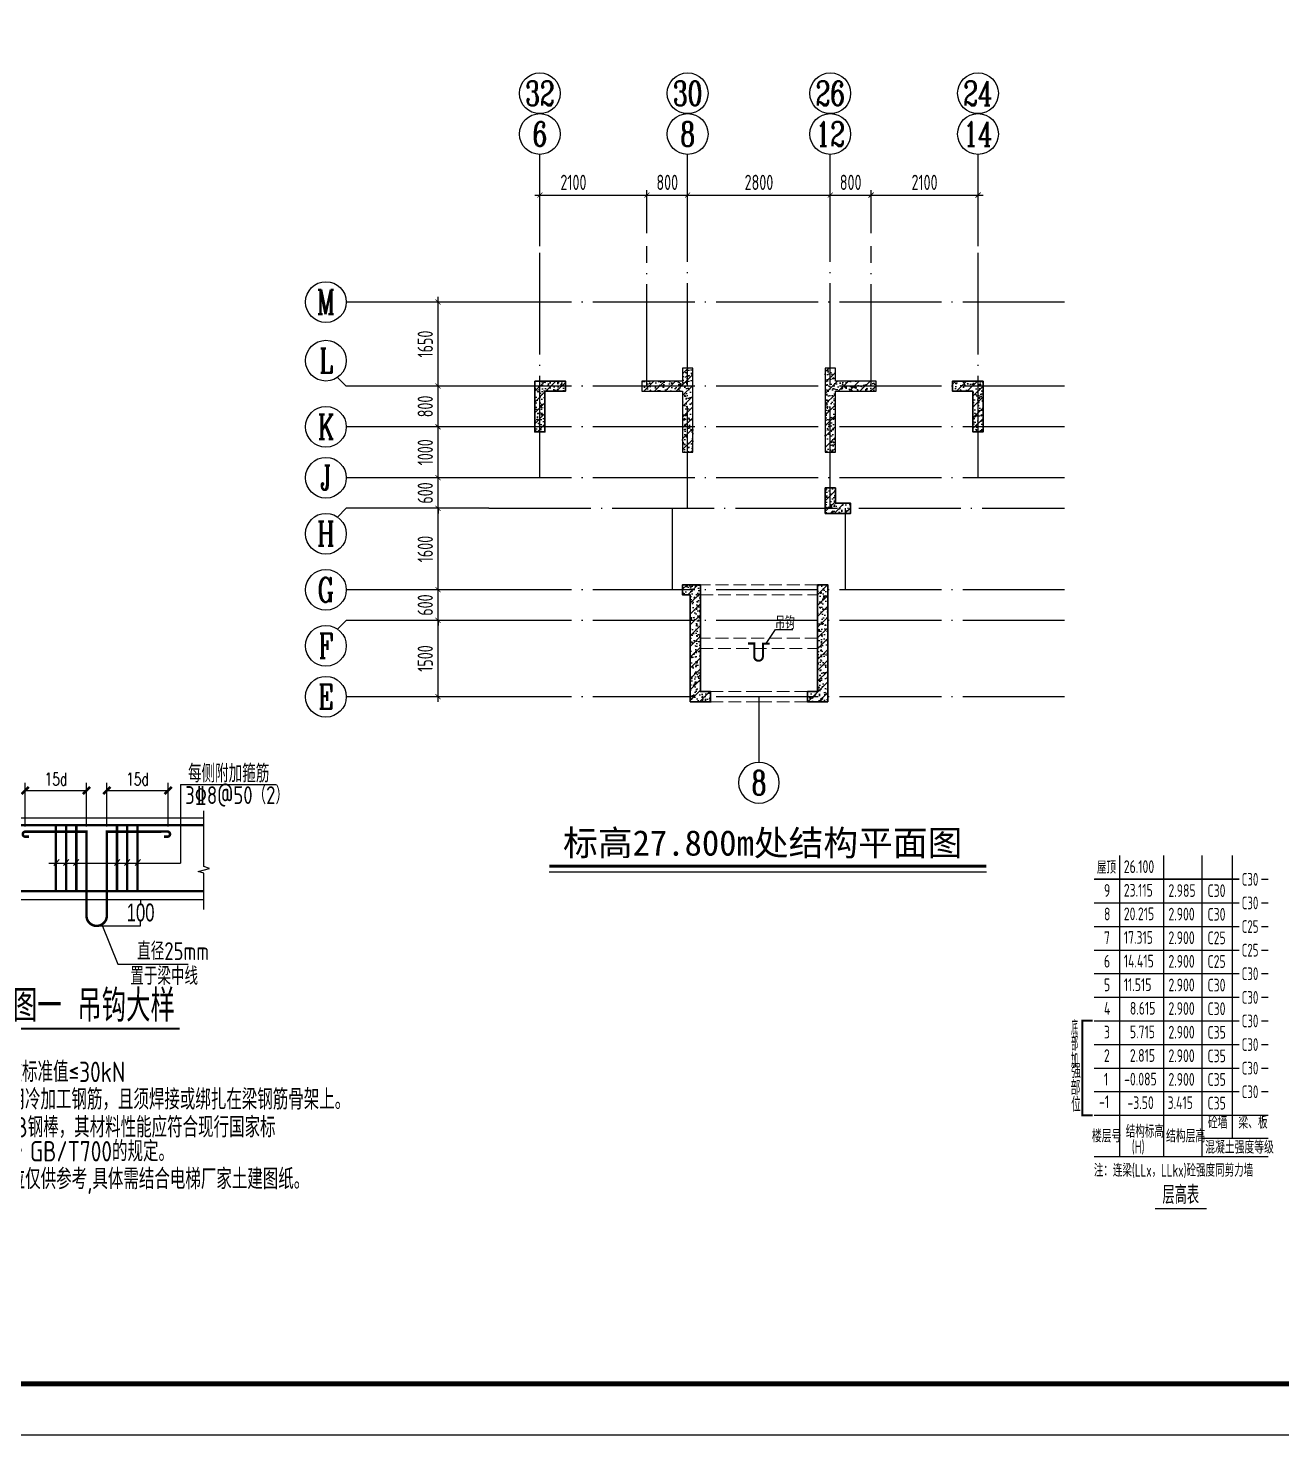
# Model space of a CAD drawing. Extents: x -668857 to 154266, y -275694 to 291306.
# Drawn here: x -190146 to -165537, y -247466 to -219842 of the extents above; entities that cross this region are included whole.
import ezdxf
from ezdxf.enums import TextEntityAlignment as Align

# ---------------------------------------------------------------- set-up
doc = ezdxf.new("R2010")
doc.units = 0
doc.header["$LTSCALE"] = 1000
for name, pattern in [('__DASH', [0.35, 0.25, -0.1]), ('DASH', [0.35, 0.25, -0.1]), ('DOTE', [2.42, 2, -0.2, 0.02, -0.2])]:
    doc.linetypes.add(name, pattern=pattern)
doc.layers.get('0').update_dxf_attribs({"linetype": 'CONTINUOUS'})
doc.layers.get('DEFPOINTS').update_dxf_attribs({"linetype": 'CONTINUOUS'})
for name, color, linetype in [('-TK', 7, 'CONTINUOUS'), ('0p-标字', 7, 'CONTINUOUS'), ('0p-标注', 43, 'CONTINUOUS'), ('A-AXIS', 1, 'CONTINUOUS'), ('A-DOTE', 10, 'DOTE'), ('AXIS_NUM', 7, 'CONTINUOUS'), ('DIM', 2, 'CONTINUOUS'), ('S-0-TEXT', 7, 'CONTINUOUS'), ('S-B表格', 2, 'CONTINUOUS'), ('S-L主梁线', 4, 'DASH'), ('S-Q墙填充', 252, 'CONTINUOUS'), ('S-Q墙实线', 6, 'CONTINUOUS'), ('S-Y一般标注', 3, 'CONTINUOUS'), ('S-Z柱填充', 252, 'CONTINUOUS'), ('S-Z柱实线', 6, 'CONTINUOUS'), ('S-引出线', 40, 'CONTINUOUS'), ('S-文字', 7, 'CONTINUOUS'), ('TEXT', 2, 'CONTINUOUS')]:
    doc.layers.add(name, color=color, linetype=linetype)
doc.layers.add('7549', color=9, linetype='CONTINUOUS', lineweight=18)
doc.styles.add('$2$X', font='romans0.shx', dxfattribs={"width": 0.7, "bigfont": 'hz00.shx'})
doc.styles.add('-宋体', font='', dxfattribs={"width": 0.7, "height": 300, "bigfont": '宋体.TTF'})
doc.styles.add('AHZTXT', font='atxt.shx', dxfattribs={"width": 0.7, "bigfont": 'ahztxt.shx'})
doc.styles.add('DIM_FONT', font='SIMPLEX.shx', dxfattribs={"width": 0.56})
doc.styles.add('TSSD_Axis', font='complex.shx', dxfattribs={"width": 0.7, "bigfont": 'hztxt.shx'})
doc.styles.add('TSSD_DIMENSION', font='Tssdeng.shx', dxfattribs={"width": 0.7, "bigfont": 'tssdchn.shx'})
doc.styles.add('TSSD_REIN', font='tssdeng.shx', dxfattribs={"width": 0.7, "height": 300, "bigfont": 'tssdchn.shx'})
doc.styles.get('-宋体').set_extended_font_data('SimSun')
doc.dimstyles.new('DIM梁定位100', dxfattribs={"dimtxt": 250, "dimasz": 100, "dimexe": 150, "dimexo": 100, "dimgap": 100, "dimtad": 1, "dimdec": 0, "dimdsep": 46, "dimtxsty": '$2$X', "dimblk": '$1$_archtick', "dimcen": 2.5, "dimclrd": 256, "dimclre": 256, "dimclrt": 7, "dimadec": 3, "dimazin": 0, "dimtfac": 1, "dimtdec": 0, "dimtix": 1, "dimtmove": 2, "dimatfit": 3, "dimldrblk": '$1$_archtick', "dimfxl": 0, "dimtolj": 1, "dimtzin": 0, "dimlwd": -1, "dimlwe": -1, "dimarcsym": 0})
doc.dimstyles.new('NORMAL', dxfattribs={"dimtxt": 0.18, "dimasz": 0.18, "dimexe": 0.18, "dimexo": 0.0625, "dimgap": 0.09, "dimtad": 0, "dimtih": 1, "dimtoh": 1, "dimdec": 4, "dimzin": 0, "dimdsep": 46, "dimtxsty": 'DIM_FONT', "dimcen": 0.09, "dimclrt": 4, "dimadec": 0, "dimazin": 0, "dimtfac": 1, "dimtdec": 4, "dimtofl": 0, "dimtmove": 2, "dimatfit": 3, "dimfxl": 0, "dimtolj": 1, "dimtzin": 0, "dimarcsym": 0})
doc.dimstyles.new('TSSD_100_100', dxfattribs={"dimtxt": 300, "dimasz": 100, "dimexe": 100, "dimexo": 250, "dimgap": 100, "dimtad": 1, "dimdec": 0, "dimzin": 0, "dimdsep": 46, "dimtxsty": 'TSSD_DIMENSION', "dimblk": 'ARCHTICK', "dimcen": 0, "dimdle": 100, "dimclrt": 7, "dimadec": 0, "dimazin": 0, "dimtfac": 1, "dimtdec": 0, "dimtix": 1, "dimtmove": 2, "dimatfit": 3, "dimldrblk": 'ARCHTICK', "dimfxl": 0, "dimtolj": 1, "dimtzin": 0, "dimarcsym": 0})
pattern_1 = [(50, (-167374.48, -181478.28), (215.17805, -18.82564), [22.5, -247.5]), (355, (-167374.48, -181478.28), (-41.6254, 225.6576), [18, -198]), (100.4514, (-167356.54, -181479.85), (173.5528, 206.8319), [19.1221, -210.3426]), (46.1842, (-167374.48, -181418.28), (320.1723, -49.6557), [33.75, -371.25]), (96.6356, (-167347.8, -181422.42), (280.3988, 292.2354), [28.683, -315.514]), (351.1842, (-167374.48, -181418.28), (280.3986, 292.2356), [27, -297]), (21, (-167344.48, -181433.28), (179.0721, -120.78567), [22.5, -247.5]), (326, (-167344.48, -181433.28), (72.9946, 217.545), [18, -198]), (71.4514, (-167329.55, -181443.35), (252.0668, 96.75915), [19.1221, -210.3426]), (37.5, (-167374.475, -181478.28), (3.64796, 99.86816), [0, -195.6, 0, -201, 0, -198.75]), (7.5, (-167374.48, -181478.28), (78.92086, 118.32351), [0, -114.6, 0, -191.1, 0, -75.75]), (327.5, (-167441.375, -181478.28), (160.14673, -6.76646), [0, -75, 0, -234, 0, -310.5]), (317.5, (-167471.38, -181478.28), (174.95585, 30.0315), [0, -97.5, 0, -155.4, 0, -220.5]), (45, (-167374.48, -181478.28), (-106.066, 106.066), [])]
pattern_2 = [(50, (-172636.31, -13442.2), (215.17805, -18.82564), [22.5, -247.5]), (355, (-172636.31, -13442.2), (-41.6254, 225.65764), [18, -198]), (100.4514, (-172618.38, -13443.78), (173.55281, 206.83186), [19.12206, -210.34263]), (46.1842, (-172636.3, -13382.2), (320.1723, -49.6557), [33.75, -371.25]), (96.6356, (-172609.63, -13386.34), (280.3988, 292.23536), [28.6831, -315.5139]), (351.1842, (-172636.3, -13382.2), (280.3986, 292.2356), [27, -297]), (21, (-172606.31, -13397.2), (179.07212, -120.78567), [22.5, -247.5]), (326, (-172606.31, -13397.2), (72.9946, 217.54501), [18, -198]), (71.4514, (-172591.39, -13407.27), (252.06679, 96.75915), [19.12206, -210.34263]), (37.5, (-172636.31, -13442.21), (3.647957, 99.868156), [0, -195.6, 0, -201, 0, -198.75]), (7.5, (-172636.31, -13442.21), (78.92086, 118.323514), [0, -114.6, 0, -191.1, 0, -75.75]), (327.5, (-172703.21, -13442.21), (160.14673, -6.766462), [0, -75, 0, -234, 0, -310.5]), (317.5, (-172733.21, -13442.2), (174.95585, 30.031495), [0, -97.5, 0, -155.4, 0, -220.5]), (45, (-172636.31, -13442.2), (-106.06602, 106.06602), [])]

# ---------------------------------------------------------------- blocks, each defined once
blk = doc.blocks.new('A1')
blk.add_lwpolyline([(0, 59400), (0, 0), (84100, 0), (84100, 59400)], close=True)
at = {"const_width": 100}
blk.add_lwpolyline([(2500, 58400), (2500, 1000), (83100, 1000), (83100, 58400)], close=True, dxfattribs=at)
blk = doc.blocks.new('B20200424131938')
at = {"layer": '7549', "const_width": 40}
blk.add_lwpolyline([(417, 3688), (217, 3688), (217, 1834), (417, 1834)], dxfattribs=at)
at = {"layer": 'S-0-TEXT'}
blk.add_lwpolyline([(1641, 0, 27, 27, 0), (2658, 0, 0, 0, 0)], format="xyseb", dxfattribs=at)
at = {"layer": 'S-B表格'}
for p, q in [((952, 1021), (952, 6932)), ((1817, 1021), (1817, 6932)), ((2567, 1021), (2567, 6932)), ((3167, 1385), (3167, 6932)), ((452, 6469), (3167, 6469)), ((452, 6469), (3167, 6469)), ((3167, 6469), (3298, 6469)), ((3167, 6469), (3298, 6469)), ((3167, 6469), (3298, 6469)), ((3731, 6469), (3862, 6469)), ((3731, 6469), (3862, 6469)), ((3731, 6469), (3862, 6469)), ((452, 6005), (3167, 6005)), ((452, 6005), (3167, 6005)), ((3167, 6005), (3298, 6005)), ((3167, 6005), (3298, 6005)), ((3167, 6005), (3298, 6005)), ((3731, 6005), (3862, 6005)), ((3731, 6005), (3862, 6005)), ((3731, 6005), (3862, 6005)), ((452, 5542), (3167, 5542)), ((452, 5542), (3167, 5542)), ((3167, 5542), (3298, 5542)), ((3167, 5542), (3298, 5542)), ((3167, 5542), (3298, 5542)), ((3731, 5542), (3862, 5542)), ((3731, 5542), (3862, 5542)), ((3731, 5542), (3862, 5542)), ((452, 5078), (3167, 5078)), ((452, 5078), (3167, 5078)), ((3167, 5078), (3298, 5078)), ((3167, 5078), (3298, 5078)), ((3167, 5078), (3298, 5078)), ((3731, 5078), (3862, 5078)), ((3731, 5078), (3862, 5078)), ((3731, 5078), (3862, 5078)), ((452, 4615), (3167, 4615)), ((3167, 4615), (3298, 4615)), ((3731, 4615), (3862, 4615)), ((452, 4151), (3167, 4151)), ((3167, 4151), (3298, 4151)), ((3731, 4151), (3862, 4151)), ((452, 3688), (3167, 3688)), ((3167, 3688), (3298, 3688)), ((3731, 3688), (3862, 3688)), ((452, 3224), (3167, 3224)), ((3167, 3224), (3298, 3224)), ((3731, 3224), (3862, 3224)), ((452, 2761), (3167, 2761)), ((3167, 2761), (3298, 2761)), ((3731, 2761), (3862, 2761)), ((452, 2297), (3167, 2297)), ((3167, 2297), (3298, 2297)), ((3731, 2297), (3862, 2297)), ((452, 1834), (3167, 1834)), ((452, 1834), (3862, 1834)), ((452, 1834), (2854, 1834)), ((452, 1834), (2854, 1834)), ((2567, 1385), (3862, 1385)), ((452, 1021), (3862, 1021))]:
    blk.add_line(p, q, dxfattribs=at)
at = {"style": 'TSSD_REIN'}
for s, width, p, p2 in [('底', 0.535575, (-3, 3408), (134, 3408)), ('部', 0.530918, (-3, 3100), (134, 3100)), ('加', 0.526341, (-3, 2774), (134, 2774))]:
    blk.add_text(s, height=285, dxfattribs=dict(at, width=width)).set_placement(p, p2, align=Align.FIT)
for s, height, width, p in [('强', 285, 0.535575, (-3, 2477)), ('部', 285, 0.535575, (-13, 2146)), ('位', 285, 0.535575, (-3, 1820)), ('砼墙', 250, 0.7, (2681, 1495)), ('梁、板', 250, 0.7, (3279, 1495))]:
    blk.add_text(s, height=height, dxfattribs=dict(at, width=width)).set_placement(p, align=Align.BOTTOM_LEFT)
for s, width, p in [('结构标高', 0.65, (1070, 1392)), ('楼层号', 0.7, (405, 1299)), ('结构层高', 0.7, (1860, 1299)), ('(H)', 0.65, (1188, 1086)), ('混凝土强度等级', 0.7, (2629, 1080))]:
    blk.add_text(s, height=250, dxfattribs=dict(at, width=width)).set_placement(p)
at = {"layer": 'S-0-TEXT', "style": 'TSSD_REIN', "width": 0.7}
blk.add_text('层高表', height=360, dxfattribs=at).set_placement((1790, 90))
at = {"layer": 'S-B表格', "style": 'TSSD_REIN'}
for s, width, p in [('屋顶', 0.65, (503, 6575)), ('26.100', 0.7, (1031, 6590)), ('9', 0.7, (642, 6123)), ('23.115', 0.7, (1031, 6126)), ('2.985', 0.7, (1907, 6121)), ('C30', 0.7, (2675, 6118)), ('C30', 0.65, (3345, 6341)), ('C30', 0.65, (3345, 5877)), ('8', 0.7, (642, 5660)), ('20.215', 0.7, (1031, 5663)), ('2.900', 0.7, (1907, 5658)), ('C30', 0.7, (2675, 5654)), ('C25', 0.65, (3345, 5414)), ('7', 0.7, (642, 5196)), ('17.315', 0.7, (1031, 5199)), ('2.900', 0.7, (1907, 5194)), ('C25', 0.7, (2675, 5191)), ('6', 0.7, (642, 4733)), ('14.415', 0.7, (1031, 4736)), ('2.900', 0.7, (1907, 4731)), ('C25', 0.7, (2675, 4727)), ('C25', 0.65, (3345, 4950)), ('C30', 0.65, (3345, 4487)), ('5', 0.7, (642, 4269)), ('11.515', 0.7, (1031, 4272)), ('2.900', 0.7, (1907, 4267)), ('C30', 0.7, (2675, 4264)), ('C30', 0.65, (3345, 4023)), ('4', 0.7, (642, 3806)), ('8.615', 0.7, (1150, 3809)), ('2.900', 0.7, (1907, 3804)), ('C30', 0.7, (2675, 3800)), ('3', 0.7, (642, 3342)), ('5.715', 0.7, (1150, 3345)), ('C30', 0.65, (3345, 3560)), ('2.900', 0.7, (1907, 3340)), ('C35', 0.7, (2675, 3337)), ('C30', 0.65, (3345, 3096)), ('2', 0.7, (642, 2879)), ('2.815', 0.7, (1150, 2882)), ('2.900', 0.7, (1907, 2877)), ('C35', 0.7, (2675, 2873)), ('C30', 0.65, (3345, 2633)), ('1', 0.7, (642, 2415)), ('-0.085', 0.7, (1038, 2418)), ('2.900', 0.7, (1907, 2413)), ('C35', 0.7, (2675, 2410)), ('-1', 0.7, (545, 1974)), ('C30', 0.65, (3345, 2169)), ('-3.50', 0.7, (1103, 1955)), ('3.415', 0.7, (1891, 1955)), ('C35', 0.7, (2675, 1946))]:
    blk.add_text(s, height=250, dxfattribs=dict(at, width=width)).set_placement(p)
at = {"layer": 'TEXT', "style": 'TSSD_REIN', "width": 0.65}
blk.add_text('注：连梁(LLx，LLkx)砼强度同剪力墙', height=250, dxfattribs=at).set_placement((443, 627))
blk = doc.blocks.new('ts_axno')
at = {"color": 0, "linetype": 'ByBlock', "lineweight": -2}
blk.add_circle((0, 0), 0.5, dxfattribs=at)
at = {"color": 0, "linetype": 'ByBlock', "lineweight": -2, "style": 'TSSD_Axis', "width": 0.7}
blk.add_attdef('A', text='', height=0.6, dxfattribs=at).set_placement((0, 0), align=Align.MIDDLE_CENTER)
blk = doc.blocks.new('_ArchTick')
at = {"color": 0, "linetype": 'ByBlock', "const_width": 0.15}
blk.add_lwpolyline([(-0.5, -0.5), (0.5, 0.5)], dxfattribs=at)
blk = doc.blocks.new('*D1058')
at = {"layer": 'DEFPOINTS', "color": 0}
for p in [(-178001, -223121), (-180101, -224121), (-178001, -224121)]:
    blk.add_point(p, dxfattribs=at)
at = {"layer": 'S-Y一般标注', "color": 0, "lineweight": -2}
for p, q in [((-180201, -223121), (-177901, -223121)), ((-180101, -223871), (-180101, -223021)), ((-178001, -223871), (-178001, -223021))]:
    blk.add_line(p, q, dxfattribs=at)
at = {"layer": 'S-Y一般标注', "color": 0, "lineweight": -2, "xscale": 100, "yscale": 100, "zscale": 100, "rotation": 180}
blk.add_blockref('_ArchTick', (-180101, -223121), dxfattribs=at)
at = {"layer": 'S-Y一般标注', "color": 0, "lineweight": -2, "xscale": 100, "yscale": 100, "zscale": 100}
blk.add_blockref('_ArchTick', (-178001, -223121), dxfattribs=at)
at = {"layer": 'S-Y一般标注', "color": 7, "insert": (-179443, -222871), "char_height": 300, "attachment_point": 5, "style": 'TSSD_DIMENSION'}
blk.add_mtext('\\A1;2100', dxfattribs=at)
blk = doc.blocks.new('*D1059')
at = {"layer": 'DEFPOINTS', "color": 0}
for p in [(-174401, -223121), (-177201, -224121), (-174401, -224121)]:
    blk.add_point(p, dxfattribs=at)
at = {"layer": 'S-Y一般标注', "color": 0, "lineweight": -2}
for p, q in [((-177301, -223121), (-174301, -223121)), ((-177201, -223871), (-177201, -223021)), ((-174401, -223871), (-174401, -223021))]:
    blk.add_line(p, q, dxfattribs=at)
at = {"layer": 'S-Y一般标注', "color": 0, "lineweight": -2, "xscale": 100, "yscale": 100, "zscale": 100, "rotation": 180}
blk.add_blockref('_ArchTick', (-177201, -223121), dxfattribs=at)
at = {"layer": 'S-Y一般标注', "color": 0, "lineweight": -2, "xscale": 100, "yscale": 100, "zscale": 100}
blk.add_blockref('_ArchTick', (-174401, -223121), dxfattribs=at)
at = {"layer": 'S-Y一般标注', "color": 7, "insert": (-175801, -222871), "char_height": 300, "attachment_point": 5, "style": 'TSSD_DIMENSION'}
blk.add_mtext('\\A1;2800', dxfattribs=at)
blk = doc.blocks.new('*D1060')
at = {"layer": 'DEFPOINTS', "color": 0}
for p in [(-173601, -223121), (-174401, -224121), (-173601, -224121)]:
    blk.add_point(p, dxfattribs=at)
at = {"layer": 'S-Y一般标注', "color": 0, "lineweight": -2}
for p, q in [((-174501, -223121), (-173501, -223121)), ((-174401, -223871), (-174401, -223021)), ((-173601, -223871), (-173601, -223021))]:
    blk.add_line(p, q, dxfattribs=at)
at = {"layer": 'S-Y一般标注', "color": 0, "lineweight": -2, "xscale": 100, "yscale": 100, "zscale": 100, "rotation": 180}
blk.add_blockref('_ArchTick', (-174401, -223121), dxfattribs=at)
at = {"layer": 'S-Y一般标注', "color": 0, "lineweight": -2, "xscale": 100, "yscale": 100, "zscale": 100}
blk.add_blockref('_ArchTick', (-173601, -223121), dxfattribs=at)
at = {"layer": 'S-Y一般标注', "color": 7, "insert": (-174001, -222871), "char_height": 300, "attachment_point": 5, "style": 'TSSD_DIMENSION'}
blk.add_mtext('\\A1;800', dxfattribs=at)
blk = doc.blocks.new('*D1061')
at = {"layer": 'DEFPOINTS', "color": 0}
for p in [(-182101, -231471), (-181101, -231471), (-181101, -232971)]:
    blk.add_point(p, dxfattribs=at)
at = {"layer": 'S-Y一般标注', "color": 0, "lineweight": -2}
for p, q in [((-181351, -231471), (-182201, -231471)), ((-182101, -233071), (-182101, -231371)), ((-181351, -232971), (-182201, -232971))]:
    blk.add_line(p, q, dxfattribs=at)
at = {"layer": 'S-Y一般标注', "color": 0, "lineweight": -2, "xscale": 100, "yscale": 100, "zscale": 100}
for p, rotation in [((-182101, -231471), 90), ((-182101, -232971), 270)]:
    blk.add_blockref('_ArchTick', p, dxfattribs=dict(at, rotation=rotation))
at = {"layer": 'S-Y一般标注', "color": 7, "insert": (-182351, -232221), "char_height": 300, "attachment_point": 5, "rotation": 90, "style": 'TSSD_DIMENSION'}
blk.add_mtext('\\A1;1500', dxfattribs=at)
blk = doc.blocks.new('*D1062')
at = {"layer": 'DEFPOINTS', "color": 0}
for p in [(-182101, -230871), (-181101, -230871), (-181101, -231471)]:
    blk.add_point(p, dxfattribs=at)
at = {"layer": 'S-Y一般标注', "color": 0, "lineweight": -2}
for p, q in [((-181351, -230871), (-182201, -230871)), ((-182101, -230871), (-182101, -230771)), ((-182101, -231471), (-182101, -230871)), ((-181351, -231471), (-182201, -231471)), ((-182101, -231471), (-182101, -231571))]:
    blk.add_line(p, q, dxfattribs=at)
at = {"layer": 'S-Y一般标注', "color": 0, "lineweight": -2, "xscale": 100, "yscale": 100, "zscale": 100}
for p, rotation in [((-182101, -230871), 270), ((-182101, -231471), 90)]:
    blk.add_blockref('_ArchTick', p, dxfattribs=dict(at, rotation=rotation))
at = {"layer": 'S-Y一般标注', "color": 7, "insert": (-182351, -231171), "char_height": 300, "attachment_point": 5, "rotation": 90, "style": 'TSSD_DIMENSION'}
blk.add_mtext('\\A1;600', dxfattribs=at)
blk = doc.blocks.new('*D1063')
at = {"layer": 'DEFPOINTS', "color": 0}
for p in [(-182101, -229271), (-181101, -229271), (-181101, -230871)]:
    blk.add_point(p, dxfattribs=at)
at = {"layer": 'S-Y一般标注', "color": 0, "lineweight": -2}
for p, q in [((-181351, -229271), (-182201, -229271)), ((-182101, -230971), (-182101, -229171)), ((-181351, -230871), (-182201, -230871))]:
    blk.add_line(p, q, dxfattribs=at)
at = {"layer": 'S-Y一般标注', "color": 0, "lineweight": -2, "xscale": 100, "yscale": 100, "zscale": 100}
for p, rotation in [((-182101, -229271), 90), ((-182101, -230871), 270)]:
    blk.add_blockref('_ArchTick', p, dxfattribs=dict(at, rotation=rotation))
at = {"layer": 'S-Y一般标注', "color": 7, "insert": (-182351, -230071), "char_height": 300, "attachment_point": 5, "rotation": 90, "style": 'TSSD_DIMENSION'}
blk.add_mtext('\\A1;1600', dxfattribs=at)
blk = doc.blocks.new('*D1064')
at = {"layer": 'DEFPOINTS', "color": 0}
for p in [(-182101, -228671), (-181101, -228671), (-181101, -229271)]:
    blk.add_point(p, dxfattribs=at)
at = {"layer": 'S-Y一般标注', "color": 0, "lineweight": -2}
for p, q in [((-181351, -228671), (-182201, -228671)), ((-182101, -228671), (-182101, -228571)), ((-182101, -229271), (-182101, -228671)), ((-181351, -229271), (-182201, -229271)), ((-182101, -229271), (-182101, -229371))]:
    blk.add_line(p, q, dxfattribs=at)
at = {"layer": 'S-Y一般标注', "color": 0, "lineweight": -2, "xscale": 100, "yscale": 100, "zscale": 100}
for p, rotation in [((-182101, -228671), 270), ((-182101, -229271), 90)]:
    blk.add_blockref('_ArchTick', p, dxfattribs=dict(at, rotation=rotation))
at = {"layer": 'S-Y一般标注', "color": 7, "insert": (-182351, -228971), "char_height": 300, "attachment_point": 5, "rotation": 90, "style": 'TSSD_DIMENSION'}
blk.add_mtext('\\A1;600', dxfattribs=at)
blk = doc.blocks.new('*D1065')
at = {"layer": 'DEFPOINTS', "color": 0}
for p in [(-182101, -227671), (-181101, -227671), (-181101, -228671)]:
    blk.add_point(p, dxfattribs=at)
at = {"layer": 'S-Y一般标注', "color": 0, "lineweight": -2}
for p, q in [((-182101, -228771), (-182101, -227571)), ((-181351, -227671), (-182201, -227671)), ((-181351, -228671), (-182201, -228671))]:
    blk.add_line(p, q, dxfattribs=at)
at = {"layer": 'S-Y一般标注', "color": 0, "lineweight": -2, "xscale": 100, "yscale": 100, "zscale": 100}
for p, rotation in [((-182101, -227671), 90), ((-182101, -228671), 270)]:
    blk.add_blockref('_ArchTick', p, dxfattribs=dict(at, rotation=rotation))
at = {"layer": 'S-Y一般标注', "color": 7, "insert": (-182351, -228171), "char_height": 300, "attachment_point": 5, "rotation": 90, "style": 'TSSD_DIMENSION'}
blk.add_mtext('\\A1;1000', dxfattribs=at)
blk = doc.blocks.new('*D1066')
at = {"layer": 'DEFPOINTS', "color": 0}
for p in [(-182101, -226871), (-181101, -226871), (-181101, -227671)]:
    blk.add_point(p, dxfattribs=at)
at = {"layer": 'S-Y一般标注', "color": 0, "lineweight": -2}
for p, q in [((-182101, -227771), (-182101, -226771)), ((-181351, -226871), (-182201, -226871)), ((-181351, -227671), (-182201, -227671))]:
    blk.add_line(p, q, dxfattribs=at)
at = {"layer": 'S-Y一般标注', "color": 0, "lineweight": -2, "xscale": 100, "yscale": 100, "zscale": 100}
for p, rotation in [((-182101, -226871), 90), ((-182101, -227671), 270)]:
    blk.add_blockref('_ArchTick', p, dxfattribs=dict(at, rotation=rotation))
at = {"layer": 'S-Y一般标注', "color": 7, "insert": (-182351, -227271), "char_height": 300, "attachment_point": 5, "rotation": 90, "style": 'TSSD_DIMENSION'}
blk.add_mtext('\\A1;800', dxfattribs=at)
blk = doc.blocks.new('*D1067')
at = {"layer": 'DEFPOINTS', "color": 0}
for p in [(-177201, -223121), (-178001, -224121), (-177201, -224121)]:
    blk.add_point(p, dxfattribs=at)
at = {"layer": 'S-Y一般标注', "color": 0, "lineweight": -2}
for p, q in [((-178101, -223121), (-177101, -223121)), ((-178001, -223871), (-178001, -223021)), ((-177201, -223871), (-177201, -223021))]:
    blk.add_line(p, q, dxfattribs=at)
at = {"layer": 'S-Y一般标注', "color": 0, "lineweight": -2, "xscale": 100, "yscale": 100, "zscale": 100, "rotation": 180}
blk.add_blockref('_ArchTick', (-178001, -223121), dxfattribs=at)
at = {"layer": 'S-Y一般标注', "color": 0, "lineweight": -2, "xscale": 100, "yscale": 100, "zscale": 100}
blk.add_blockref('_ArchTick', (-177201, -223121), dxfattribs=at)
at = {"layer": 'S-Y一般标注', "color": 7, "insert": (-177601, -222871), "char_height": 300, "attachment_point": 5, "style": 'TSSD_DIMENSION'}
blk.add_mtext('\\A1;800', dxfattribs=at)
blk = doc.blocks.new('*D1068')
at = {"layer": 'DEFPOINTS', "color": 0}
for p in [(-171501, -223121), (-173601, -224121), (-171501, -224121)]:
    blk.add_point(p, dxfattribs=at)
at = {"layer": 'S-Y一般标注', "color": 0, "lineweight": -2}
for p, q in [((-173701, -223121), (-171401, -223121)), ((-173601, -223871), (-173601, -223021)), ((-171501, -223871), (-171501, -223021))]:
    blk.add_line(p, q, dxfattribs=at)
at = {"layer": 'S-Y一般标注', "color": 0, "lineweight": -2, "xscale": 100, "yscale": 100, "zscale": 100, "rotation": 180}
blk.add_blockref('_ArchTick', (-173601, -223121), dxfattribs=at)
at = {"layer": 'S-Y一般标注', "color": 0, "lineweight": -2, "xscale": 100, "yscale": 100, "zscale": 100}
blk.add_blockref('_ArchTick', (-171501, -223121), dxfattribs=at)
at = {"layer": 'S-Y一般标注', "color": 7, "insert": (-172551, -222871), "char_height": 300, "attachment_point": 5, "style": 'TSSD_DIMENSION'}
blk.add_mtext('\\A1;2100', dxfattribs=at)
blk = doc.blocks.new('*D1069')
at = {"layer": 'DEFPOINTS', "color": 0}
for p in [(-182101, -225221), (-181101, -225221), (-181101, -226871)]:
    blk.add_point(p, dxfattribs=at)
at = {"layer": 'S-Y一般标注', "color": 0, "lineweight": -2}
for p, q in [((-182101, -226971), (-182101, -225121)), ((-181351, -225221), (-182201, -225221)), ((-181351, -226871), (-182201, -226871))]:
    blk.add_line(p, q, dxfattribs=at)
at = {"layer": 'S-Y一般标注', "color": 0, "lineweight": -2, "xscale": 100, "yscale": 100, "zscale": 100}
for p, rotation in [((-182101, -225221), 90), ((-182101, -226871), 270)]:
    blk.add_blockref('_ArchTick', p, dxfattribs=dict(at, rotation=rotation))
at = {"layer": 'S-Y一般标注', "color": 7, "insert": (-182351, -226046), "char_height": 300, "attachment_point": 5, "rotation": 90, "style": 'TSSD_DIMENSION'}
blk.add_mtext('\\A1;1650', dxfattribs=at)
blk = doc.blocks.new('*D274')
at = {"layer": '0p-标字', "color": 0, "lineweight": -2}
for p, q in [((-167958, -130280), (-167296, -130280)), ((-167296, -130280), (-167296, -130365)), ((-168158, -130801), (-167296, -130801)), ((-167296, -130801), (-167296, -130715))]:
    blk.add_line(p, q, dxfattribs=at)
at = {"layer": '0p-标字', "color": 0}
for points in [[(-167296, -130280), (-167296, -130280), (-167296, -130280)], [(-167296, -130801), (-167296, -130801), (-167296, -130801)]]:
    blk.add_solid(points, dxfattribs=at)
at = {"layer": 'DEFPOINTS', "color": 0}
for p in [(-167958, -130280), (-167296, -130280), (-168158, -130801)]:
    blk.add_point(p, dxfattribs=at)
at = {"layer": '0p-标字', "color": 4, "insert": (-167296, -130540), "char_height": 350, "attachment_point": 5, "style": 'AHZTXT'}
blk.add_mtext('\\A1;100', dxfattribs=at)
blk = doc.blocks.new('$1$_archtick')
at = {"const_width": 0.5}
blk.add_lwpolyline([(-0.7, -0.7), (0.7, 0.7)], dxfattribs=at)
blk = doc.blocks.new('*D275')
at = {"layer": '0p-标注'}
for p, q in [((-169560, -128849), (-169560, -127993)), ((-169560, -128143), (-168358, -128143)), ((-168358, -128850), (-168358, -127993))]:
    blk.add_line(p, q, dxfattribs=at)
at = {"layer": 'DEFPOINTS', "color": 0}
for p in [(-168358, -128143), (-169560, -128949), (-168358, -128950)]:
    blk.add_point(p, dxfattribs=at)
at = {"layer": '0p-标注', "xscale": 100, "yscale": 100, "zscale": 100, "rotation": 180}
blk.add_blockref('$1$_archtick', (-169560, -128143), dxfattribs=at)
at = {"layer": '0p-标注', "xscale": 100, "yscale": 100, "zscale": 100}
blk.add_blockref('$1$_archtick', (-168358, -128143), dxfattribs=at)
at = {"layer": '0p-标注', "color": 7, "insert": (-168959, -127918), "char_height": 250, "attachment_point": 5, "style": '$2$X'}
blk.add_mtext('\\A1;15d', dxfattribs=at)
blk = doc.blocks.new('*D276')
at = {"layer": '0p-标注'}
for p, q in [((-167958, -128849), (-167958, -127993)), ((-167958, -128143), (-166756, -128143)), ((-166756, -128850), (-166756, -127993))]:
    blk.add_line(p, q, dxfattribs=at)
at = {"layer": 'DEFPOINTS', "color": 0}
for p in [(-166756, -128143), (-167958, -128949), (-166756, -128950)]:
    blk.add_point(p, dxfattribs=at)
at = {"layer": '0p-标注', "xscale": 100, "yscale": 100, "zscale": 100, "rotation": 180}
blk.add_blockref('$1$_archtick', (-167958, -128143), dxfattribs=at)
at = {"layer": '0p-标注', "xscale": 100, "yscale": 100, "zscale": 100}
blk.add_blockref('$1$_archtick', (-166756, -128143), dxfattribs=at)
at = {"layer": '0p-标注', "color": 7, "insert": (-167357, -127918), "char_height": 250, "attachment_point": 5, "style": '$2$X'}
blk.add_mtext('\\A1;15d', dxfattribs=at)
blk = doc.blocks.new('20210810.16093829')
at = {"layer": '0p-标字', "color": 1}
for p, q in [((6000.40859, 7975.87228), (7870.56457, 7975.87228)), ((6000.40859, 7975.87228), (6000.40859, 6434.21455)), ((2266.50612, 7322.48407), (6457.76552, 7322.48407)), ((3413.08729, 6434.21455), (6000.40859, 6434.21455)), ((3514.78155, 6384.76322), (3620.68501, 6502.96611)), ((3701.22216, 6384.76322), (3807.12563, 6502.96611)), ((3901.22216, 6384.76322), (4007.12563, 6502.96611)), ((4701.22216, 6384.76322), (4807.12563, 6502.96611)), ((4901.22216, 6384.76322), (5007.12563, 6502.96611)), ((5109.67416, 6384.76322), (5215.57763, 6502.96611)), ((2266.50612, 5722.48407), (6457.76552, 5722.48407)), ((4457.24154, 5229.84358), (4772.72668, 4447.02019)), ((4772.72668, 4447.02019), (6151.02435, 4447.02019))]:
    blk.add_line(p, q, dxfattribs=at)
for points in [[(2266.50612, 5498.4886), (2266.50612, 6236.34762), (2156.50612, 6271.34762), (2376.50612, 6331.34762), (2266.50612, 6366.34762), (2266.50612, 7462.48407)], [(6457.76552, 5521.47859), (6457.76552, 6236.34762), (6347.76552, 6271.34762), (6567.76552, 6331.34762), (6457.76552, 6366.34762), (6457.76552, 7462.48407)]]:
    blk.add_lwpolyline(points, dxfattribs=at)
at = {"layer": '0p-标字'}
for points, const_width in [([(6457.76552, 7177.90655), (2266.50612, 7177.90655)], 48.6), ([(3553.97991, 5881.62742), (3553.97991, 7177.90655)], 48.6), ([(3753.97991, 5881.62742), (3753.97991, 7177.90655)], 48.6), ([(3953.97991, 5881.62742), (3953.97991, 7177.90655)], 48.6), ([(4753.97991, 5881.62742), (4753.97991, 7177.90655)], 48.6), ([(4953.97991, 5881.62742), (4953.97991, 7177.90655)], 48.6), ([(5153.97991, 5881.62742), (5153.97991, 7177.90655)], 48.6), ([(4153.97991, 5401.29618), (4153.97991, 7051.92946), (2951.96496, 7052.70409)], 48.6), ([(3024.71295, 6951.92946), (2953.97991, 6951.92946)], 48.6), ([(4553.97991, 5401.29618), (4553.97991, 7051.92946), (5744.30571, 7052.87429)], 48.6), ([(5673.57267, 6952.87429), (5744.30571, 6952.87429)], 48.6), ([(6457.76552, 5881.62742), (2266.50612, 5881.62742)], 48.6), ([(5985.42139, 3184.72529), (2656.02737, 3184.72529)], 40)]:
    blk.add_lwpolyline(points, dxfattribs=dict(at, const_width=const_width))
at = {"layer": '0p-标字', "const_width": 48.6}
for points in [[(2953.97991, 7051.92946, 1), (2953.97991, 6951.92946)], [(5744.30571, 6952.87429, 1), (5744.30571, 7052.87429)], [(4153.97991, 5401.29618, 1), (4553.97991, 5401.29618)]]:
    blk.add_lwpolyline(points, format="xyb", dxfattribs=at)
at = {"layer": '0p-标字', "style": 'TSSD_REIN', "width": 0.8}
for s, height, p in [('每侧附加箍筋 ', 350, (6147.06507, 8020.74429)), ('3%%1328@50（2）', 350, (6090.82149, 7594.06875)), ('直径25mm', 350, (5149.58409, 4530.27781)), ('置于梁中线', 350, (5013.85968, 4042.24912)), ('图一 吊钩大样', 630, (2710.73088, 3318.88252)), ('1、本大样适用于吊重标准值≤30kN', 400, (0.95031, 2134.06157)), ('2、吊钩钢筋不得采用冷加工钢筋，且须焊接或绑扎在梁钢筋骨架上。', 400, (2.48862, 1594.02407)), ('吊钩采用Q235B钢棒，其材料性能应符合现行国家标', 400, (612.3984, 1047.31317)), ('准《碳素结构钢》GB/T700的规定。', 400, (612.3984, 575.30049)), ('3、吊钩梁位置及定位仅供参考,具体需结合电梯厂家土建图纸。', 400, (0, 30.76923))]:
    blk.add_text(s, height=height, dxfattribs=at).set_placement(p)
at = {"layer": '0p-标字', "color": 1}
dim = blk.add_linear_dim(base=(5216.15346, 5722.48407), p1=(4353.97991, 5201.29618), p2=(4553.97991, 5722.48407), angle=90, text='100', dimstyle='NORMAL', override={"dimtxt": 350, "dimlfac": 0.25, "dimtxsty": 'AHZTXT', "dimse1": 0}, dxfattribs=at)
dim.commit()
dim.dimension.update_dxf_attribs({"geometry": '*D274', "text_midpoint": (5216.15346, 5461.89013), "insert": (172512.34237, 136002.14029)})
at = {"layer": '0p-标注'}
for base, p1, p2, picture, middle in [((4153.97991, 7859.45643), (2951.96496, 7052.70409), (4153.97991, 7051.92946), '*D275', (3552.97243, 8084.45643)), ((5755.99486, 7859.45643), (4553.97991, 7052.70409), (5755.99486, 7051.92946), '*D276', (5154.98738, 8084.45643))]:
    dim = blk.add_linear_dim(base=base, p1=p1, p2=p2, text='15d', dimstyle='DIM梁定位100', dxfattribs=at)
    dim.commit()
    dim.dimension.update_dxf_attribs({"geometry": picture, "text_midpoint": middle, "insert": (172512.34237, 136002.14029)})

msp = doc.modelspace()

# ---------------------------------------------------------------- hatches: boundary and pattern name
at = {"layer": 'S-Q墙填充'}
h = msp.add_hatch(dxfattribs=at)
h.set_pattern_fill('ARMORED', color=252, scale=30, style=0)
h.set_pattern_definition(pattern_1)
h.paths.add_polyline_path([(-180201.21, -226771.32), (-179601.3, -226771.32), (-179601.3, -226971.32), (-180001.21, -226971.32), (-180001.21, -227771.32), (-180201.21, -227771.32)])
h = msp.add_hatch(dxfattribs=at)
h.set_pattern_fill('ARMORED', color=252, scale=30, style=0)
h.set_pattern_definition(pattern_2)
h.paths.add_polyline_path([(-177101.22, -226871.32), (-177101.22, -226521.32), (-177301.22, -226521.32), (-177301.22, -226771.32), (-178101.34, -226771.32), (-178101.34, -226971.32), (-177301.22, -226971.32), (-177301.22, -228171.32), (-177101.22, -228171.32)])
h = msp.add_hatch(dxfattribs=at)
h.set_pattern_fill('ARMORED', color=252, scale=30, style=0)
h.set_pattern_definition(pattern_2)
h.paths.add_polyline_path([(-174501.21, -226871.32), (-174501.21, -228171.32), (-174301.21, -228171.32), (-174301.21, -226971.32), (-173501.61, -226971.32), (-173501.61, -226771.32), (-174301.21, -226771.32), (-174301.21, -226521.32), (-174501.21, -226521.32)])
h = msp.add_hatch(dxfattribs=at)
h.set_pattern_fill('ARMORED', color=252, scale=30, style=0)
h.set_pattern_definition(pattern_1)
h.paths.add_polyline_path([(-171401.22, -226771.32), (-172001.13, -226771.32), (-172001.13, -226971.32), (-171601.22, -226971.32), (-171601.22, -227771.32), (-171401.22, -227771.32)])
h = msp.add_hatch(dxfattribs=at)
h.set_pattern_fill('ARMORED', color=252, scale=30, style=0)
h.set_pattern_definition(pattern_1)
h.paths.add_polyline_path([(-176951.22, -230771.32), (-177301.22, -230771.32), (-177301.22, -230971.32), (-177151.22, -230971.32), (-177151.22, -231471.32), (-177151.22, -231921.32), (-177151.22, -233071.32), (-176751.22, -233071.32), (-176751.22, -232871.32), (-176951.22, -232871.32), (-176951.22, -231921.32), (-176951.22, -231471.32)])
h = msp.add_hatch(dxfattribs=at)
h.set_pattern_fill('ARMORED', color=252, scale=30, style=0)
h.set_pattern_definition(pattern_1)
h.paths.add_polyline_path([(-174451.22, -233071.32), (-174451.22, -231921.32), (-174451.22, -231471.32), (-174451.22, -230771.32), (-174651.22, -230771.32), (-174651.22, -231471.32), (-174651.22, -231921.32), (-174651.22, -232871.32), (-174851.22, -232871.32), (-174851.22, -233071.32)])
at = {"layer": 'S-Z柱填充'}
h = msp.add_hatch(dxfattribs=at)
h.set_pattern_fill('ARMORED', color=252, scale=30, style=0)
h.set_pattern_definition(pattern_1)
h.paths.add_polyline_path([(-174301.21, -228871.05), (-174501.21, -228871.05), (-174501.21, -229371.05), (-174001.21, -229371.05), (-174001.21, -229171.05), (-174301.21, -229171.05)])

# ---------------------------------------------------------------- linework, layer by layer
at = {"layer": 'A-AXIS'}
for p, q in [((-180101.21, -224121.44), (-180101.21, -222321.44)), ((-177201.21, -224121.44), (-177201.21, -222321.44)), ((-174401.21, -224121.44), (-174401.21, -222321.44)), ((-171501.21, -224121.44), (-171501.21, -222321.44)), ((-181101.21, -225221.32), (-183901.21, -225221.32)), ((-183901.21, -226871.32), (-184072.83, -226699.71)), ((-181101.21, -226871.32), (-183901.21, -226871.32)), ((-181101.21, -227671.32), (-183901.21, -227671.32)), ((-181101.21, -228671.32), (-183901.21, -228671.32)), ((-183901.21, -229271.05), (-184072.83, -229442.66)), ((-181101.21, -229271.05), (-183901.21, -229271.05)), ((-181101.21, -230871.32), (-183901.21, -230871.32)), ((-183901.21, -231471.32), (-184072.83, -231642.93)), ((-181101.21, -231471.32), (-183901.21, -231471.32)), ((-181101.21, -232971.32), (-183901.21, -232971.32))]:
    msp.add_line(p, q, dxfattribs=at)
at = {"layer": 'A-DOTE'}
for p, q in [((-180101.21, -228671.32), (-180101.21, -224121.44)), ((-178001.21, -226871.32), (-178001.21, -224121.44)), ((-177201.21, -229271.05), (-177201.21, -224121.44)), ((-174401.21, -229271.05), (-174401.21, -224121.44)), ((-173601.21, -226871.32), (-173601.21, -224121.44)), ((-171501.21, -228671.32), (-171501.21, -224121.44)), ((-169801.21, -225221.32), (-181101.21, -225221.32)), ((-169801.21, -226871.32), (-181101.21, -226871.32)), ((-169801.21, -227671.32), (-181101.21, -227671.32)), ((-169801.21, -228671.32), (-181101.21, -228671.32)), ((-181101.21, -229271.05), (-169801.21, -229271.05)), ((-177501.22, -230871.32), (-177501.22, -229271.32)), ((-174101.21, -230871.32), (-174101.21, -229271.32)), ((-169801.21, -230871.32), (-181101.21, -230871.32)), ((-169801.21, -231471.32), (-181101.21, -231471.32)), ((-169801.21, -232971.32), (-181101.21, -232971.32)), ((-175801.21, -232971.32), (-175801.21, -234259.88))]:
    msp.add_line(p, q, dxfattribs=at)
at = {"layer": 'DIM', "const_width": 40}
msp.add_lwpolyline([(-175591.97, -231927.11), (-175723.75, -231927.11), (-175723.75, -232180.87, -1), (-175893.89, -232180.87), (-175893.89, -231925.88), (-176018.39, -231925.88)], format="xyb", dxfattribs=at)
at = {"layer": 'S-B表格', "color": 6, "linetype": 'ByBlock', "ltscale": 0.5, "const_width": 30}
msp.add_lwpolyline([(-169219.12, -236554.2), (-166372.74, -236554.2)], dxfattribs=at)
at = {"layer": 'S-L主梁线', "linetype": '__DASH', "lineweight": 18}
for p, q in [((-174651.22, -230771.32), (-176951.22, -230771.32)), ((-176951.22, -230971.32), (-174651.22, -230971.32)), ((-174651.22, -231821.32), (-176951.22, -231821.32)), ((-176951.22, -232021.32), (-174651.22, -232021.32)), ((-175801.2, -232871.32), (-176751.22, -232871.32)), ((-176751.22, -233071.32), (-175801.21, -233071.32)), ((-174851.22, -232871.32), (-175801.2, -232871.32)), ((-175801.19, -233071.32), (-174851.22, -233071.32))]:
    msp.add_line(p, q, dxfattribs=at)
at = {"layer": 'S-Q墙实线', "lineweight": 35}
for points in [[(-180201.21, -226771.32), (-179601.3, -226771.32), (-179601.3, -226971.32), (-180001.21, -226971.32), (-180001.21, -227771.32), (-180201.21, -227771.32)], [(-171401.22, -226771.32), (-172001.13, -226771.32), (-172001.13, -226971.32), (-171601.22, -226971.32), (-171601.22, -227771.32), (-171401.22, -227771.32)], [(-176951.22, -230771.32), (-177301.22, -230771.32), (-177301.22, -230971.32), (-177151.22, -230971.32), (-177151.22, -231471.32), (-177151.22, -231921.32), (-177151.22, -233071.32), (-176751.22, -233071.32), (-176751.22, -232871.32), (-176951.22, -232871.32), (-176951.22, -231921.32), (-176951.22, -231471.32)], [(-174451.22, -233071.32), (-174451.22, -231921.32), (-174451.22, -231471.32), (-174451.22, -230771.32), (-174651.22, -230771.32), (-174651.22, -231471.32), (-174651.22, -231921.32), (-174651.22, -232871.32), (-174851.22, -232871.32), (-174851.22, -233071.32)]]:
    msp.add_lwpolyline(points, close=True, dxfattribs=at)
at = {"layer": 'S-Q墙实线'}
msp.add_lwpolyline([(-177101.22, -226871.32), (-177101.22, -226521.32), (-177301.22, -226521.32), (-177301.22, -226771.32), (-178101.34, -226771.32), (-178101.34, -226971.32), (-177301.22, -226971.32), (-177301.22, -228171.32), (-177101.22, -228171.32), (-177101.22, -226871.32)], dxfattribs=at)
msp.add_lwpolyline([(-174501.21, -226871.32), (-174501.21, -228171.32), (-174301.21, -228171.32), (-174301.21, -226971.32), (-173501.61, -226971.32), (-173501.61, -226771.32), (-174301.21, -226771.32), (-174301.21, -226521.32), (-174501.21, -226521.32)], close=True, dxfattribs=at)
at = {"layer": 'S-Z柱实线', "lineweight": 35}
msp.add_lwpolyline([(-174301.21, -228871.05), (-174501.21, -228871.05), (-174501.21, -229371.05), (-174001.21, -229371.05), (-174001.21, -229171.05), (-174301.21, -229171.05)], close=True, dxfattribs=at)
at = {"layer": 'S-引出线'}
msp.add_lwpolyline([(-175657.86, -231927.11), (-175476.4, -231647.89), (-175138.3, -231647.89)], dxfattribs=at)
at = {"layer": 'S-引出线', "color": 3, "const_width": 56}
msp.add_lwpolyline([(-179917.92, -236298.17), (-171336.9, -236298.17)], dxfattribs=at)
at = {"layer": 'S-引出线', "color": 3}
msp.add_lwpolyline([(-179917.92, -236410.17), (-171336.9, -236410.17)], dxfattribs=at)

# ---------------------------------------------------------------- block references
at = {"layer": '-TK'}
msp.add_blockref('A1', (-241330.92, -247465.57), dxfattribs=at)
at = {"layer": 'A-AXIS'}
ref = msp.add_blockref('ts_axno', (-180101.21, -221121.44), dxfattribs=dict(at, xscale=800, yscale=800, zscale=800))
ref.add_attrib('5', '32', dxfattribs={"layer": 'AXIS_NUM', "height": 480, "style": 'TSSD_Axis', "width": 0.7}).set_placement((-180101.21, -221121.44), align=Align.MIDDLE_CENTER)
ref = msp.add_blockref('ts_axno', (-177201.21, -221121.44), dxfattribs=dict(at, xscale=800, yscale=800, zscale=800))
ref.add_attrib('6', '30', dxfattribs={"layer": 'AXIS_NUM', "height": 480, "style": 'TSSD_Axis', "width": 0.7}).set_placement((-177201.21, -221121.44), align=Align.MIDDLE_CENTER)
ref = msp.add_blockref('ts_axno', (-174401.21, -221121.44), dxfattribs=dict(at, xscale=800, yscale=800, zscale=800))
ref.add_attrib('7', '26', dxfattribs={"layer": 'AXIS_NUM', "height": 480, "style": 'TSSD_Axis', "width": 0.7}).set_placement((-174401.21, -221121.44), align=Align.MIDDLE_CENTER)
ref = msp.add_blockref('ts_axno', (-171501.21, -221121.44), dxfattribs=dict(at, xscale=800, yscale=800, zscale=800))
ref.add_attrib('8', '24', dxfattribs={"layer": 'AXIS_NUM', "height": 480, "style": 'TSSD_Axis', "width": 0.7}).set_placement((-171501.21, -221121.44), align=Align.MIDDLE_CENTER)
ref = msp.add_blockref('ts_axno', (-180101.21, -221921.44), dxfattribs=dict(at, xscale=800, yscale=800, zscale=800))
ref.add_attrib('5', '6', dxfattribs={"layer": 'AXIS_NUM', "height": 480, "style": 'TSSD_Axis', "width": 0.7}).set_placement((-180101.21, -221921.44), align=Align.MIDDLE_CENTER)
ref = msp.add_blockref('ts_axno', (-177201.21, -221921.44), dxfattribs=dict(at, xscale=800, yscale=800, zscale=800))
ref.add_attrib('6', '8', dxfattribs={"layer": 'AXIS_NUM', "height": 480, "style": 'TSSD_Axis', "width": 0.7}).set_placement((-177201.21, -221921.44), align=Align.MIDDLE_CENTER)
ref = msp.add_blockref('ts_axno', (-174401.21, -221921.44), dxfattribs=dict(at, xscale=800, yscale=800, zscale=800))
ref.add_attrib('7', '12', dxfattribs={"layer": 'AXIS_NUM', "height": 480, "style": 'TSSD_Axis', "width": 0.7}).set_placement((-174401.21, -221921.44), align=Align.MIDDLE_CENTER)
ref = msp.add_blockref('ts_axno', (-171501.21, -221921.44), dxfattribs=dict(at, xscale=800, yscale=800, zscale=800))
ref.add_attrib('8', '14', dxfattribs={"layer": 'AXIS_NUM', "height": 480, "style": 'TSSD_Axis', "width": 0.7}).set_placement((-171501.21, -221921.44), align=Align.MIDDLE_CENTER)
ref = msp.add_blockref('ts_axno', (-184301.21, -225221.32), dxfattribs=dict(at, xscale=800, yscale=800, zscale=800))
ref.add_attrib('G', 'M', dxfattribs={"layer": 'AXIS_NUM', "height": 480, "style": 'TSSD_Axis', "width": 0.7}).set_placement((-184301.21, -225221.32), align=Align.MIDDLE_CENTER)
ref = msp.add_blockref('ts_axno', (-184301.21, -226371.32), dxfattribs=dict(at, xscale=800, yscale=800, zscale=800))
ref.add_attrib('G', 'L', dxfattribs={"layer": 'AXIS_NUM', "height": 480, "style": 'TSSD_Axis', "width": 0.7}).set_placement((-184301.21, -226371.32), align=Align.MIDDLE_CENTER)
ref = msp.add_blockref('ts_axno', (-184301.21, -227671.32), dxfattribs=dict(at, xscale=800, yscale=800, zscale=800))
ref.add_attrib('G', 'K', dxfattribs={"layer": 'AXIS_NUM', "height": 480, "style": 'TSSD_Axis', "width": 0.7}).set_placement((-184301.21, -227671.32), align=Align.MIDDLE_CENTER)
ref = msp.add_blockref('ts_axno', (-184301.21, -228671.32), dxfattribs=dict(at, xscale=800, yscale=800, zscale=800))
ref.add_attrib('G', 'J', dxfattribs={"layer": 'AXIS_NUM', "height": 480, "style": 'TSSD_Axis', "width": 0.7}).set_placement((-184301.21, -228671.32), align=Align.MIDDLE_CENTER)
ref = msp.add_blockref('ts_axno', (-184301.21, -229771.05), dxfattribs=dict(at, xscale=800, yscale=800, zscale=800))
ref.add_attrib('C', 'H', dxfattribs={"layer": 'AXIS_NUM', "height": 480, "style": 'TSSD_Axis', "width": 0.7}).set_placement((-184301.21, -229771.05), align=Align.MIDDLE_CENTER)
ref = msp.add_blockref('ts_axno', (-184301.21, -230871.32), dxfattribs=dict(at, xscale=800, yscale=800, zscale=800))
ref.add_attrib('D', 'G', dxfattribs={"layer": 'AXIS_NUM', "height": 480, "style": 'TSSD_Axis', "width": 0.7}).set_placement((-184301.21, -230871.32), align=Align.MIDDLE_CENTER)
ref = msp.add_blockref('ts_axno', (-184301.21, -231971.32), dxfattribs=dict(at, xscale=800, yscale=800, zscale=800))
ref.add_attrib('C', 'F', dxfattribs={"layer": 'AXIS_NUM', "height": 480, "style": 'TSSD_Axis', "width": 0.7}).set_placement((-184301.21, -231971.32), align=Align.MIDDLE_CENTER)
ref = msp.add_blockref('ts_axno', (-184301.21, -232971.32), dxfattribs=dict(at, xscale=800, yscale=800, zscale=800))
ref.add_attrib('B', 'E', dxfattribs={"layer": 'AXIS_NUM', "height": 480, "style": 'TSSD_Axis', "width": 0.7}).set_placement((-184301.21, -232971.32), align=Align.MIDDLE_CENTER)
ref = msp.add_blockref('ts_axno', (-175801.21, -234659.88), dxfattribs=dict(at, xscale=-800, yscale=800, zscale=800, rotation=180))
ref.add_attrib('6', '8', dxfattribs={"layer": 'AXIS_NUM', "height": 480, "style": 'TSSD_Axis', "width": 0.7}).set_placement((-175801.21, -234659.88), align=Align.MIDDLE_CENTER)
at = {"layer": 'S-B表格'}
msp.add_blockref('B20200424131938', (-169670.76, -243022.8), dxfattribs=at)
at = {"layer": 'TEXT'}
msp.add_blockref('20210810.16093829', (-193155.13, -242672.22), dxfattribs=at)

# ---------------------------------------------------------------- texts
at = {"layer": 'S-文字', "style": 'TSSD_DIMENSION', "width": 0.7}
msp.add_text('吊钩', height=250, dxfattribs=at).set_placement((-175480.51, -231641.46, 0))
at = {"layer": 'S-文字', "style": '-宋体'}
msp.add_text('标高27.800m处结构平面图', height=500, dxfattribs=at).set_placement((-179645.44, -236091.66))

# ---------------------------------------------------------------- dimensions: what is measured, and where the dimension line sits
at = {"layer": 'S-Y一般标注'}
dim = msp.add_linear_dim(base=(-178001.21, -223121.44), p1=(-180101.21, -224121.44), p2=(-178001.21, -224121.44), dimstyle='TSSD_100_100', dxfattribs=at)
dim.commit()
dim.dimension.update_dxf_attribs({"geometry": '*D1058', "text_midpoint": (-179443.14, -222871.44), "dimtype": 160})
for base, p1, p2, picture, middle in [((-177201.21, -223121.44), (-178001.21, -224121.44), (-177201.21, -224121.44), '*D1067', (-177601.21, -222871.44)), ((-174401.21, -223121.44), (-177201.21, -224121.44), (-174401.21, -224121.44), '*D1059', (-175801.21, -222871.44)), ((-173601.21, -223121.44), (-174401.21, -224121.44), (-173601.21, -224121.44), '*D1060', (-174001.21, -222871.44)), ((-171501.21, -223121.44), (-173601.21, -224121.44), (-171501.21, -224121.44), '*D1068', (-172551.21, -222871.44))]:
    dim = msp.add_linear_dim(base=base, p1=p1, p2=p2, dimstyle='TSSD_100_100', dxfattribs=at)
    dim.commit()
    dim.dimension.update_dxf_attribs({"geometry": picture, "text_midpoint": middle})
for base, p1, p2, picture, middle in [((-182101.21, -225221.32), (-181101.21, -226871.32), (-181101.21, -225221.32), '*D1069', (-182351.21, -226046.32)), ((-182101.21, -226871.32), (-181101.21, -227671.32), (-181101.21, -226871.32), '*D1066', (-182351.21, -227271.32)), ((-182101.21, -227671.32), (-181101.21, -228671.32), (-181101.21, -227671.32), '*D1065', (-182351.21, -228171.32)), ((-182101.21, -228671.32), (-181101.21, -229271.05), (-181101.21, -228671.32), '*D1064', (-182351.21, -228971.19)), ((-182101.21, -229271.05), (-181101.21, -230871.32), (-181101.21, -229271.05), '*D1063', (-182351.21, -230071.19)), ((-182101.21, -230871.32), (-181101.21, -231471.32), (-181101.21, -230871.32), '*D1062', (-182351.21, -231171.32)), ((-182101.21, -231471.32), (-181101.21, -232971.32), (-181101.21, -231471.32), '*D1061', (-182351.21, -232221.32))]:
    dim = msp.add_linear_dim(base=base, p1=p1, p2=p2, angle=90, dimstyle='TSSD_100_100', dxfattribs=at)
    dim.commit()
    dim.dimension.update_dxf_attribs({"geometry": picture, "text_midpoint": middle})

doc.saveas('drawing.dxf')
